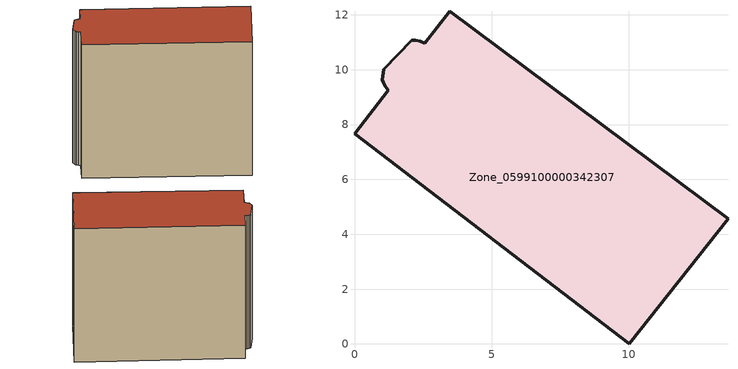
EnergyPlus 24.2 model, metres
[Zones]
Zone_0599100000342307
 floor ground (C_G): 13.62,4.56 10.02,0 0,7.67 1.23,9.26 1.13,9.39 1.05,9.54 1.01,9.64 1.06,10.03 2.08,11.08 2.24,11.07 2.4,11.03 2.56,10.97 3.47,12.14 z3.49
 wall outside (C_F): 2.56,10.97 2.4,11.03 2.24,11.07 2.08,11.08 1.06,10.03 1.01,9.64 1.05,9.54 1.13,9.39 1.23,9.26 0,7.67 10.02,0 13.62,4.56 3.47,12.14 2.56,10.97 z3.49:14.56
 roof outside (C_R): 0,7.67 10.02,0 13.62,4.56 3.47,12.14 2.56,10.97 2.4,11.03 2.24,11.07 2.08,11.08 1.06,10.03 1.01,9.64 1.05,9.54 1.13,9.39 1.23,9.26 z14.56
[BUILDING]
Pand.0599100000342307: North Axis=0; Terrain=City; Loads Convergence Tolerance Value=0.04; Temperature Convergence Tolerance Value=0.4; Solar Distribution=FullExterior; Maximum Number of Warmup Days=25; Minimum Number of Warmup Days=1
[Site:Location]
Rotterdam.The.Hague.AP_ZH_NLD Design_Conditions: Latitude=51.96; Longitude=4.45; Time Zone=1; Elevation=-4.5
[SITE:GROUNDTEMPERATURE:BUILDINGSURFACE]
18, 18, 18, 18, 18, 18, 18, 18, 18, 18, 18, 18
[MATERIAL] Thermal Absorptance=0.9; Solar Absorptance=0.7; Visible Absorptance=0.7
Name | Roughness | Thickness | Conductivity | Density | Specific Heat
G.TI.1946 | MediumSmooth | 0.15 | 1 | 540 | 1210
F.TI.1946 | Rough | 0.3 | 0.857143 | 1920 | 840
R.TI.1946 | MediumRough | 0.2 | 0.1 | 1500 | 1000
[CONSTRUCTION]
C_G: G.TI.1946
C_F: F.TI.1946
C_R: R.TI.1946
[ZONE]
Zone_0599100000342307: Type=1; Multiplier=1; Ceiling Height=Autocalculate; Volume=Autocalculate; Floor Area=autocalculate; Part of Total Floor Area=Yes
[ZONEINFILTRATION:DESIGNFLOWRATE]
Infil_Zone_0599100000342307: Zone or ZoneList or Space or SpaceList=Zone_0599100000342307; Schedule=AlwaysOn; Design Flow Rate Calculation Method=Flow/Area; Flow Rate per Floor Area=0.003; Constant Term Coefficient=1; Temperature Term Coefficient=0; Velocity Term Coefficient=0; Velocity Squared Term Coefficient=0
[HVACTEMPLATE:ZONE:IDEALLOADSAIRSYSTEM]
Zone_0599100000342307: Maximum Heating Supply Air Temperature=50; Minimum Cooling Supply Air Temperature=13; Maximum Heating Supply Air Humidity Ratio=0.0156; Minimum Cooling Supply Air Humidity Ratio=0.0077; Heating Limit=NoLimit; Cooling Limit=NoLimit; Dehumidification Control Type=ConstantSensibleHeatRatio; Cooling Sensible Heat Ratio=0.7; Dehumidification Setpoint=60; Humidification Control Type=None; Humidification Setpoint=30; Outdoor Air Method=None; Outdoor Air Flow Rate per Person=0.00944; Outdoor Air Flow Rate per Zone Floor Area=0; Outdoor Air Flow Rate per Zone=0; Demand Controlled Ventilation Type=None; Outdoor Air Economizer Type=NoEconomizer; Heat Recovery Type=None; Sensible Heat Recovery Effectiveness=0.7; Latent Heat Recovery Effectiveness=0.65
[ZONECONTROL:THERMOSTAT]
ThermostatControl_Zone_0599100000342307: Zone or ZoneList=Zone_0599100000342307; Control Type Schedule=DualSetpointControlType; Control 1=Thermostat_Zone_0599100000342307; Temperature Difference Between Cutout And Setpoint=0
[THERMOSTATSETPOINT:DUALSETPOINT]
Thermostat_Zone_0599100000342307: Heating Setpoint Temperature Schedule=HeatingSetpoint_Zone_0599100000342307; Cooling Setpoint Temperature Schedule=CoolingSetpoint_Zone_0599100000342307
[SCHEDULE:COMPACT]
HeatingSetpoint_Zone_0599100000342307: Through: 12/31, For: AllDays, Until: 24:00, 21
CoolingSetpoint_Zone_0599100000342307: Through: 12/31, For: AllDays, Until: 24:00, 24
DualSetpointControlType: Through: 12/31, For: AllDays, Until: 24:00, 4
AlwaysOn: Through: 12/31, For: AllDays, Until: 24:00, 1
